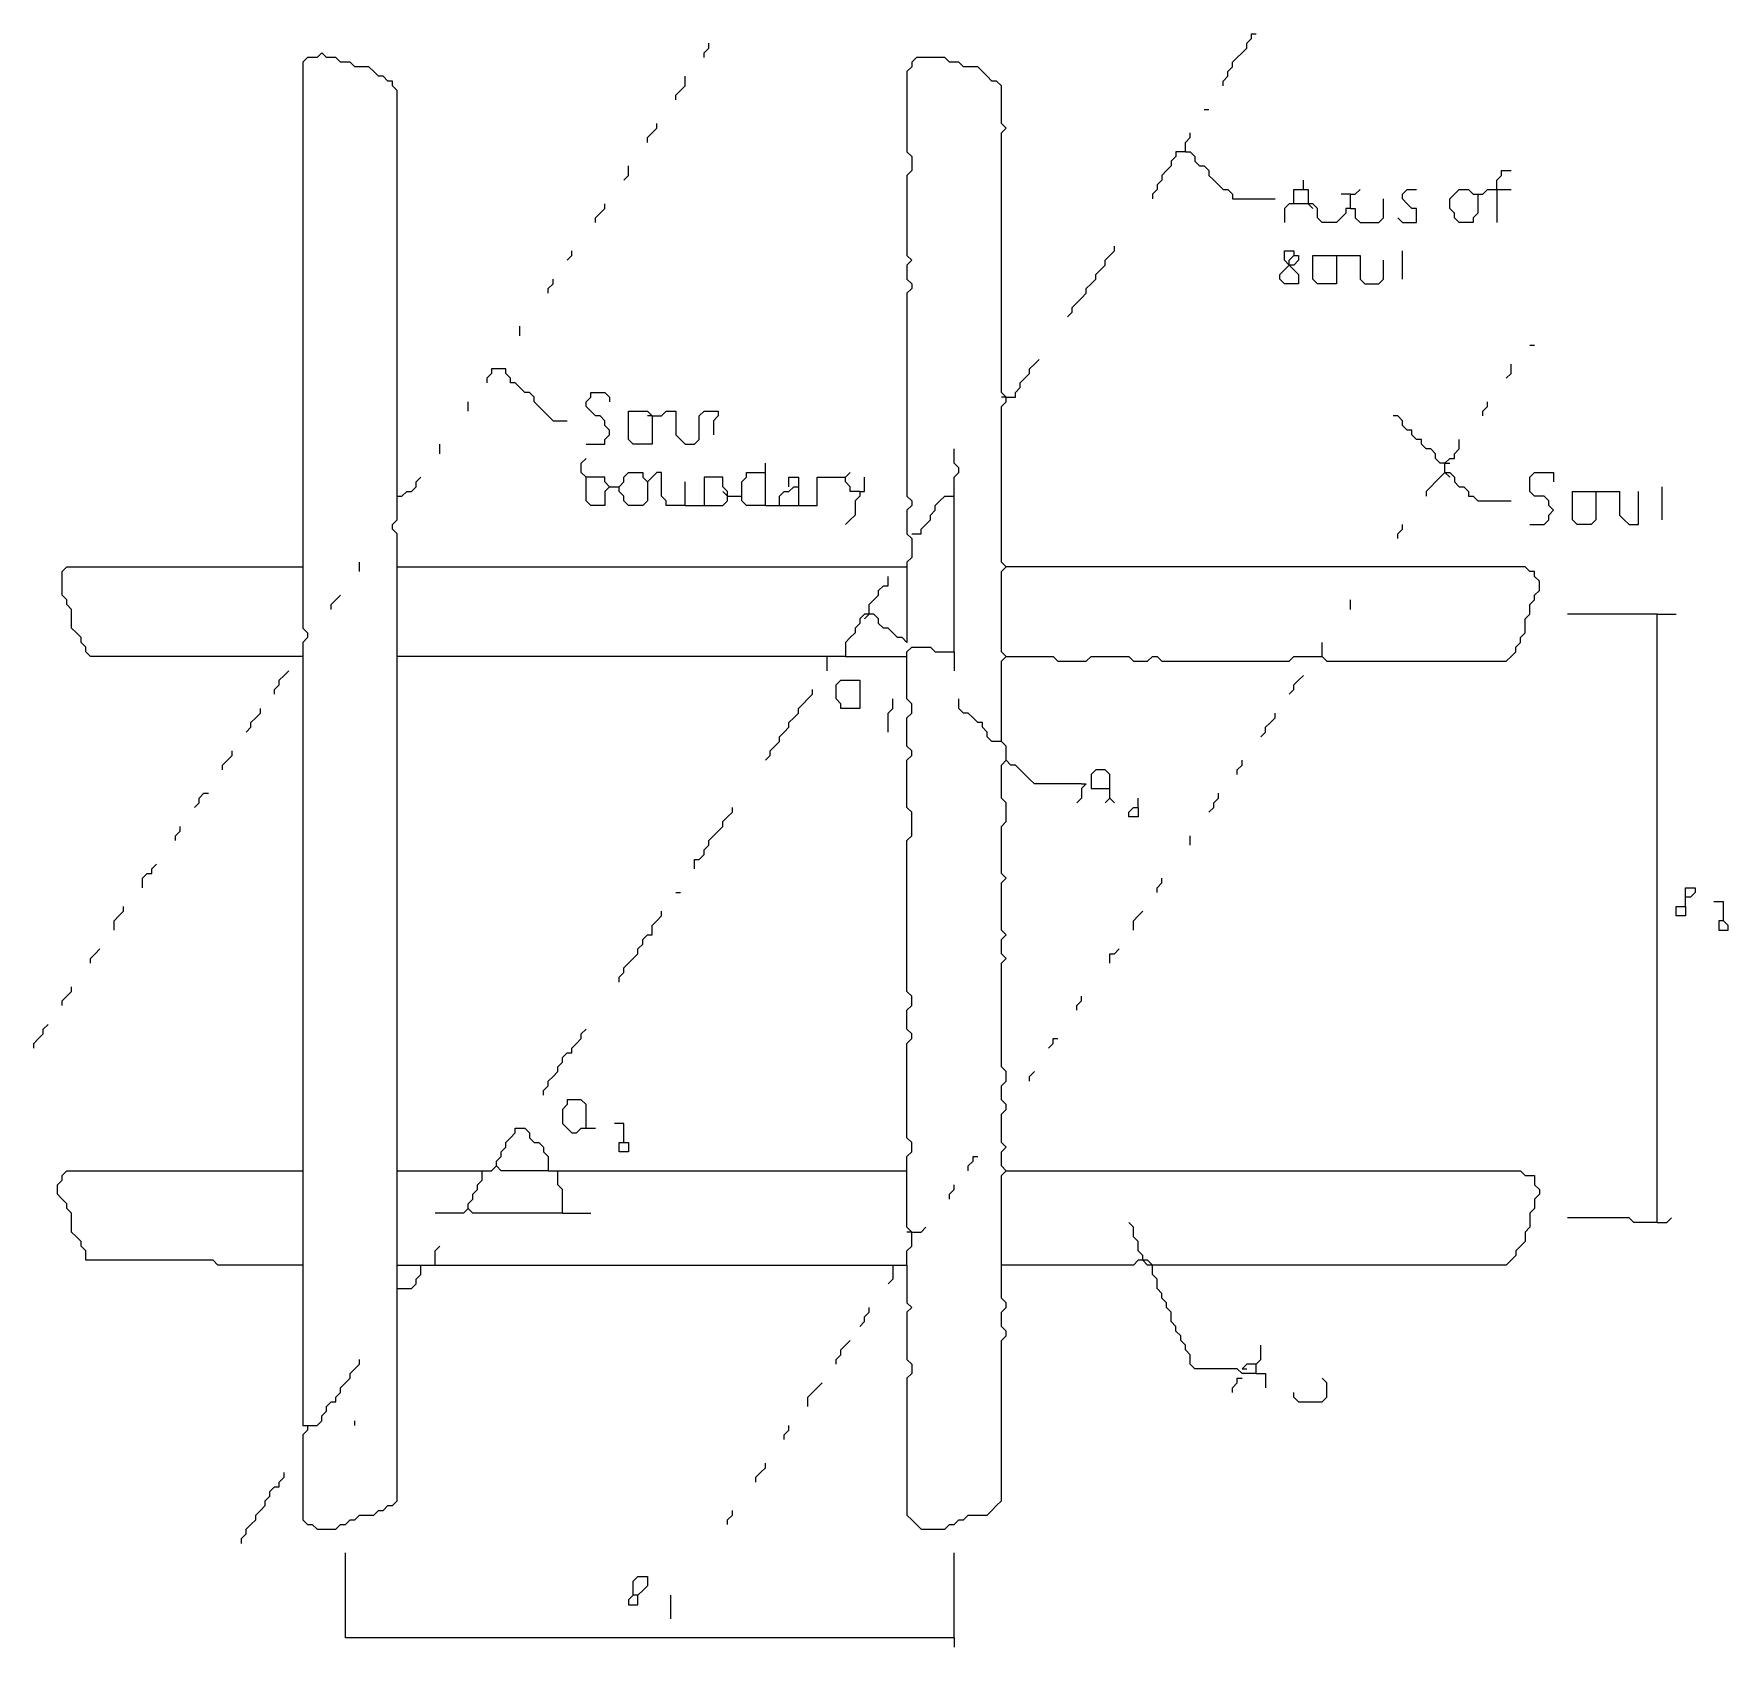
# Model space of a CAD drawing. Extents: x 1.02 to 9.78, y 0.24 to 8.59.
import ezdxf

# ---------------------------------------------------------------- set-up
doc = ezdxf.new("R2010")
doc.units = 0

msp = doc.modelspace()

# ---------------------------------------------------------------- linework, layer by layer
at = {"layer": 'R2V', "color": 0}
for points in [[(7.170732, 8.317073, 0), (7.170732, 8.317073, 0), (7.170732, 8.341463, 0), (7.195122, 8.365854, 0), (7.195122, 8.390244, 0), (7.219512, 8.414634, 0), (7.219512, 8.439024, 0), (7.243902, 8.463415, 0), (7.268293, 8.487805, 0), (7.292683, 8.512195, 0), (7.292683, 8.536585, 0), (7.317073, 8.560976, 0), (7.317073, 8.585366, 0), (7.341463, 8.585366, 0)], [(4.487805, 8.463415, 0), (4.487805, 8.487805, 0), (4.512195, 8.512195, 0), (4.512195, 8.536585, 0)], [(2.439024, 1.390244, 0), (2.439024, 1.390244, 0), (2.439024, 1.365854, 0), (2.414634, 1.341463, 0), (2.414634, 0.902439, 0), (2.439024, 0.878049, 0), (2.463415, 0.878049, 0), (2.487805, 0.853659, 0), (2.585366, 0.853659, 0), (2.609756, 0.878049, 0), (2.634146, 0.878049, 0), (2.658537, 0.902439, 0), (2.682927, 0.902439, 0), (2.707317, 0.926829, 0), (2.780488, 0.926829, 0), (2.804878, 0.95122, 0), (2.829268, 0.95122, 0), (2.853659, 0.97561, 0), (2.878049, 0.97561, 0), (2.902439, 1, 0), (2.902439, 6, 0), (2.878049, 6.02439, 0), (2.878049, 6.04878, 0), (2.902439, 6.073171, 0), (2.902439, 8.292683, 0), (2.878049, 8.317073, 0), (2.878049, 8.341463, 0), (2.853659, 8.341463, 0), (2.829268, 8.365854, 0), (2.804878, 8.365854, 0), (2.780488, 8.390244, 0), (2.756098, 8.414634, 0), (2.682927, 8.414634, 0), (2.658537, 8.439024, 0), (2.609756, 8.439024, 0), (2.585366, 8.463415, 0), (2.536585, 8.463415, 0), (2.512195, 8.487805, 0), (2.487805, 8.463415, 0), (2.439024, 8.463415, 0), (2.414634, 8.439024, 0), (2.414634, 5.512195, 0), (2.439024, 5.487805, 0), (2.439024, 5.463415, 0), (2.414634, 5.439024, 0), (2.414634, 1.390244, 0), (2.439024, 1.390244, 0)], [(6.04878, 2.707317, 0), (6.04878, 2.707317, 0), (6.02439, 2.731707, 0), (6.02439, 2.804878, 0), (6.04878, 2.829268, 0), (6.02439, 2.853659, 0), (6.02439, 3, 0), (6.04878, 3.02439, 0), (6.04878, 3.04878, 0), (6.02439, 3.073171, 0), (6.02439, 3.146341, 0), (6.04878, 3.170732, 0), (6.04878, 3.219512, 0), (6.02439, 3.243902, 0), (6.02439, 3.780488, 0), (6.04878, 3.804878, 0), (6.02439, 3.829268, 0), (6.02439, 3.902439, 0), (6.04878, 3.926829, 0), (6.02439, 3.95122, 0), (6.02439, 4.195122, 0), (6.04878, 4.219512, 0), (6.02439, 4.243902, 0), (6.02439, 4.487805, 0), (6.04878, 4.512195, 0), (6.04878, 4.609756, 0), (6.02439, 4.634146, 0), (6.02439, 4.804878, 0), (6.04878, 4.829268, 0), (6.04878, 4.902439, 0), (6.02439, 4.926829, 0), (6.02439, 5.341463, 0), (6.04878, 5.365854, 0), (6.292683, 5.365854, 0), (6.317073, 5.341463, 0), (6.463415, 5.341463, 0), (6.487805, 5.365854, 0), (6.682927, 5.365854, 0), (6.707317, 5.341463, 0), (6.780488, 5.341463, 0), (6.804878, 5.365854, 0), (6.829268, 5.365854, 0), (6.853659, 5.341463, 0), (7.512195, 5.341463, 0), (7.536585, 5.365854, 0), (7.682927, 5.365854, 0), (7.707317, 5.341463, 0), (8.634146, 5.341463, 0), (8.658537, 5.365854, 0), (8.682927, 5.390244, 0), (8.682927, 5.414634, 0), (8.707317, 5.439024, 0), (8.707317, 5.463415, 0), (8.731707, 5.487805, 0), (8.731707, 5.560976, 0), (8.756098, 5.585366, 0), (8.756098, 5.634146, 0), (8.780488, 5.658537, 0), (8.780488, 5.682927, 0), (8.804878, 5.707317, 0), (8.804878, 5.756098, 0), (8.780488, 5.780488, 0), (8.780488, 5.804878, 0), (8.756098, 5.804878, 0), (8.731707, 5.829268, 0), (6.04878, 5.829268, 0), (6.02439, 5.853659, 0), (6.02439, 6.658537, 0), (6.04878, 6.682927, 0), (6.04878, 6.707317, 0), (6.02439, 6.731707, 0), (6.02439, 8.073171, 0), (6.04878, 8.097561, 0), (6.02439, 8.121951, 0), (6.02439, 8.317073, 0), (6, 8.341463, 0), (5.97561, 8.341463, 0), (5.95122, 8.365854, 0), (5.926829, 8.390244, 0), (5.902439, 8.414634, 0), (5.829268, 8.414634, 0), (5.804878, 8.439024, 0), (5.756098, 8.439024, 0), (5.731707, 8.463415, 0), (5.585366, 8.463415, 0), (5.560976, 8.439024, 0), (5.560976, 8.414634, 0), (5.536585, 8.390244, 0), (5.536585, 7.97561, 0), (5.560976, 7.95122, 0), (5.560976, 7.878049, 0), (5.536585, 7.853659, 0), (5.536585, 7.439024, 0), (5.560976, 7.414634, 0), (5.536585, 7.390244, 0), (5.536585, 7.317073, 0), (5.560976, 7.292683, 0), (5.560976, 7.268293, 0), (5.536585, 7.243902, 0), (5.536585, 6.195122, 0), (5.560976, 6.170732, 0), (5.560976, 6.146341, 0), (5.536585, 6.121951, 0), (5.536585, 6, 0), (5.560976, 5.97561, 0), (5.560976, 5.878049, 0), (5.536585, 5.853659, 0), (5.536585, 5.439024, 0), (5.512195, 5.463415, 0), (5.487805, 5.463415, 0), (5.463415, 5.487805, 0), (5.439024, 5.512195, 0), (5.414634, 5.512195, 0), (5.390244, 5.536585, 0), (5.390244, 5.560976, 0), (5.365854, 5.585366, 0), (5.317073, 5.585366, 0), (5.292683, 5.560976, 0), (5.292683, 5.536585, 0), (5.268293, 5.512195, 0), (5.268293, 5.487805, 0), (5.243902, 5.463415, 0), (5.219512, 5.439024, 0), (5.219512, 5.365854, 0), (2.902439, 5.365854, 0)], [(4.341463, 8.243902, 0), (4.341463, 8.268293, 0), (4.365854, 8.292683, 0), (4.390244, 8.317073, 0), (4.390244, 8.365854, 0)], [(7.073171, 8.195122, 0), (7.097561, 8.195122, 0)], [(4.195122, 8.02439, 0), (4.195122, 8.04878, 0), (4.219512, 8.073171, 0), (4.243902, 8.097561, 0), (4.243902, 8.121951, 0)], [(6.97561, 7.97561, 0), (6.97561, 8.02439, 0), (7, 8.04878, 0), (7, 8.073171, 0)], [(6.97561, 7.97561, 0), (6.97561, 7.97561, 0), (6.926829, 7.97561, 0), (6.926829, 7.95122, 0), (6.902439, 7.926829, 0), (6.902439, 7.902439, 0), (6.878049, 7.878049, 0), (6.853659, 7.853659, 0), (6.853659, 7.829268, 0), (6.829268, 7.804878, 0), (6.829268, 7.780488, 0), (6.804878, 7.756098, 0), (6.804878, 7.731707, 0)], [(6.97561, 7.97561, 0), (6.97561, 7.97561, 0), (7, 7.97561, 0), (7.02439, 7.95122, 0), (7.02439, 7.926829, 0), (7.04878, 7.902439, 0), (7.073171, 7.902439, 0), (7.097561, 7.878049, 0), (7.097561, 7.853659, 0), (7.121951, 7.829268, 0), (7.146341, 7.804878, 0), (7.170732, 7.780488, 0), (7.195122, 7.780488, 0), (7.219512, 7.756098, 0), (7.219512, 7.731707, 0), (7.439024, 7.731707, 0)], [(4.073171, 7.829268, 0), (4.097561, 7.853659, 0), (4.097561, 7.902439, 0)], [(7.585366, 7.780488, 0), (7.585366, 7.829268, 0)], [(8.585366, 7.780488, 0), (8.585366, 7.829268, 0), (8.609756, 7.853659, 0), (8.609756, 7.878049, 0), (8.658537, 7.878049, 0)], [(3.926829, 7.609756, 0), (3.926829, 7.634146, 0), (3.95122, 7.658537, 0), (3.97561, 7.682927, 0), (3.97561, 7.707317, 0)], [(7.829268, 7.682927, 0), (7.829268, 7.682927, 0), (7.804878, 7.682927, 0), (7.804878, 7.658537, 0), (7.780488, 7.634146, 0), (7.756098, 7.609756, 0), (7.682927, 7.609756, 0), (7.658537, 7.634146, 0), (7.658537, 7.682927, 0), (7.634146, 7.707317, 0), (7.512195, 7.707317, 0), (7.487805, 7.682927, 0), (7.487805, 7.609756, 0)], [(7.536585, 7.707317, 0), (7.536585, 7.780488, 0), (7.609756, 7.780488, 0), (7.609756, 7.707317, 0)], [(7.609756, 7.707317, 0), (7.634146, 7.682927, 0)], [(7.829268, 7.756098, 0), (7.780488, 7.756098, 0)], [(7.829268, 7.682927, 0), (7.829268, 7.756098, 0), (7.853659, 7.756098, 0), (7.878049, 7.780488, 0)], [(7.829268, 7.682927, 0), (7.853659, 7.682927, 0), (7.853659, 7.634146, 0), (7.878049, 7.609756, 0), (7.97561, 7.609756, 0), (8, 7.634146, 0), (8, 7.731707, 0)], [(8.097561, 7.609756, 0), (8.097561, 7.609756, 0), (8.170732, 7.609756, 0), (8.170732, 7.682927, 0), (8.146341, 7.682927, 0), (8.121951, 7.707317, 0), (8.097561, 7.731707, 0), (8.097561, 7.756098, 0), (8.121951, 7.780488, 0), (8.170732, 7.780488, 0)], [(8.487805, 7.756098, 0), (8.487805, 7.756098, 0), (8.487805, 7.658537, 0), (8.463415, 7.634146, 0), (8.463415, 7.609756, 0), (8.390244, 7.609756, 0), (8.365854, 7.634146, 0), (8.365854, 7.658537, 0), (8.341463, 7.682927, 0), (8.341463, 7.731707, 0), (8.365854, 7.756098, 0), (8.390244, 7.780488, 0), (8.439024, 7.780488, 0), (8.463415, 7.756098, 0), (8.487805, 7.756098, 0)], [(8.487805, 7.756098, 0), (8.512195, 7.756098, 0), (8.536585, 7.780488, 0), (8.658537, 7.780488, 0)], [(8.585366, 7.780488, 0), (8.585366, 7.609756, 0)], [(8.097561, 7.609756, 0), (8.073171, 7.634146, 0)], [(3.780488, 7.414634, 0), (3.804878, 7.439024, 0), (3.804878, 7.463415, 0)], [(6.365854, 7.121951, 0), (6.365854, 7.121951, 0), (6.390244, 7.146341, 0), (6.390244, 7.170732, 0), (6.414634, 7.195122, 0), (6.439024, 7.219512, 0), (6.463415, 7.243902, 0), (6.463415, 7.268293, 0), (6.487805, 7.292683, 0), (6.512195, 7.317073, 0), (6.512195, 7.341463, 0), (6.536585, 7.365854, 0), (6.560976, 7.390244, 0), (6.560976, 7.414634, 0), (6.585366, 7.439024, 0), (6.609756, 7.463415, 0), (6.609756, 7.487805, 0)], [(7.512195, 7.390244, 0), (7.512195, 7.390244, 0), (7.512195, 7.414634, 0), (7.536585, 7.439024, 0), (7.560976, 7.439024, 0), (7.560976, 7.414634, 0), (7.536585, 7.390244, 0), (7.512195, 7.390244, 0), (7.487805, 7.414634, 0), (7.487805, 7.463415, 0), (7.536585, 7.463415, 0), (7.536585, 7.439024, 0)], [(8.097561, 7.317073, 0), (8.097561, 7.463415, 0)], [(7.512195, 7.390244, 0), (7.512195, 7.390244, 0), (7.536585, 7.365854, 0), (7.560976, 7.341463, 0), (7.560976, 7.292683, 0), (7.487805, 7.292683, 0), (7.463415, 7.317073, 0), (7.463415, 7.341463, 0), (7.487805, 7.365854, 0), (7.512195, 7.390244, 0)], [(7.756098, 7.439024, 0), (7.756098, 7.292683, 0), (7.658537, 7.292683, 0), (7.634146, 7.317073, 0), (7.634146, 7.439024, 0), (7.756098, 7.439024, 0)], [(7.756098, 7.439024, 0), (7.878049, 7.439024, 0), (7.878049, 7.317073, 0), (7.902439, 7.292683, 0), (7.97561, 7.292683, 0), (8, 7.317073, 0), (8, 7.414634, 0)], [(3.682927, 7.243902, 0), (3.682927, 7.268293, 0), (3.707317, 7.292683, 0), (3.707317, 7.317073, 0)], [(3.536585, 7.02439, 0), (3.536585, 7.073171, 0)], [(8.756098, 6.97561, 0), (8.780488, 6.97561, 0)], [(3.707317, 6.585366, 0), (3.707317, 6.585366, 0), (3.682927, 6.609756, 0), (3.658537, 6.634146, 0), (3.634146, 6.658537, 0), (3.609756, 6.682927, 0), (3.609756, 6.707317, 0), (3.585366, 6.731707, 0), (3.560976, 6.731707, 0), (3.536585, 6.756098, 0), (3.512195, 6.780488, 0), (3.487805, 6.780488, 0), (3.487805, 6.804878, 0), (3.463415, 6.829268, 0), (3.463415, 6.853659, 0), (3.390244, 6.853659, 0), (3.390244, 6.829268, 0), (3.365854, 6.804878, 0), (3.365854, 6.780488, 0)], [(6.04878, 6.707317, 0), (6.04878, 6.707317, 0), (6.097561, 6.707317, 0), (6.097561, 6.731707, 0), (6.121951, 6.756098, 0), (6.121951, 6.780488, 0), (6.146341, 6.804878, 0), (6.170732, 6.829268, 0), (6.170732, 6.853659, 0), (6.195122, 6.878049, 0), (6.219512, 6.902439, 0)], [(8.634146, 6.804878, 0), (8.658537, 6.829268, 0), (8.658537, 6.878049, 0)], [(3.268293, 6.634146, 0), (3.268293, 6.682927, 0)], [(3.878049, 6.463415, 0), (3.878049, 6.463415, 0), (3.97561, 6.463415, 0), (3.97561, 6.487805, 0), (4, 6.512195, 0), (4, 6.536585, 0), (3.97561, 6.560976, 0), (3.97561, 6.585366, 0), (3.95122, 6.609756, 0), (3.926829, 6.609756, 0), (3.902439, 6.634146, 0), (3.878049, 6.658537, 0), (3.878049, 6.682927, 0), (3.902439, 6.707317, 0), (3.902439, 6.731707, 0), (3.97561, 6.731707, 0), (4, 6.707317, 0), (4, 6.682927, 0)], [(6.04878, 6.707317, 0), (6.02439, 6.707317, 0)], [(8.512195, 6.609756, 0), (8.512195, 6.634146, 0), (8.536585, 6.658537, 0), (8.536585, 6.682927, 0)], [(3.707317, 6.585366, 0), (3.780488, 6.585366, 0)], [(4.219512, 6.609756, 0), (4.219512, 6.609756, 0), (4.219512, 6.463415, 0), (4.121951, 6.463415, 0), (4.097561, 6.487805, 0), (4.097561, 6.634146, 0), (4.195122, 6.634146, 0), (4.219512, 6.609756, 0), (4.195122, 6.609756, 0)], [(4.219512, 6.609756, 0), (4.219512, 6.609756, 0), (4.268293, 6.609756, 0), (4.292683, 6.634146, 0), (4.341463, 6.634146, 0), (4.341463, 6.512195, 0), (4.365854, 6.487805, 0), (4.390244, 6.463415, 0), (4.439024, 6.463415, 0), (4.463415, 6.487805, 0), (4.463415, 6.609756, 0), (4.487805, 6.634146, 0), (4.560976, 6.634146, 0), (4.560976, 6.609756, 0), (4.536585, 6.585366, 0), (4.536585, 6.512195, 0)], [(8.317073, 6.365854, 0), (8.317073, 6.365854, 0), (8.292683, 6.365854, 0), (8.268293, 6.390244, 0), (8.268293, 6.414634, 0), (8.243902, 6.439024, 0), (8.219512, 6.439024, 0), (8.195122, 6.463415, 0), (8.195122, 6.487805, 0), (8.170732, 6.487805, 0), (8.146341, 6.512195, 0), (8.146341, 6.536585, 0), (8.121951, 6.536585, 0), (8.097561, 6.560976, 0), (8.097561, 6.585366, 0), (8.073171, 6.609756, 0), (8.04878, 6.609756, 0)], [(8.317073, 6.317073, 0), (8.317073, 6.365854, 0), (8.341463, 6.390244, 0), (8.365854, 6.390244, 0), (8.365854, 6.414634, 0), (8.390244, 6.439024, 0), (8.390244, 6.487805, 0)], [(3.121951, 6.414634, 0), (3.121951, 6.463415, 0)], [(5.780488, 5.390244, 0), (5.780488, 6.292683, 0), (5.804878, 6.317073, 0), (5.804878, 6.341463, 0), (5.780488, 6.365854, 0), (5.780488, 6.439024, 0)], [(4, 6.243902, 0), (4, 6.243902, 0), (3.97561, 6.219512, 0), (3.97561, 6.146341, 0), (3.902439, 6.146341, 0), (3.878049, 6.170732, 0), (3.878049, 6.292683, 0), (3.853659, 6.317073, 0), (3.853659, 6.365854, 0), (3.878049, 6.390244, 0)], [(4.390244, 6.146341, 0), (4.390244, 6.146341, 0), (4.292683, 6.146341, 0), (4.292683, 6.170732, 0), (4.268293, 6.195122, 0), (4.268293, 6.317073, 0), (4.243902, 6.317073, 0), (4.219512, 6.292683, 0), (4.195122, 6.268293, 0), (4.195122, 6.170732, 0), (4.170732, 6.146341, 0), (4.097561, 6.146341, 0), (4.073171, 6.170732, 0), (4.073171, 6.195122, 0), (4.04878, 6.219512, 0), (4.04878, 6.243902, 0), (4.073171, 6.268293, 0), (4.073171, 6.292683, 0), (4.097561, 6.317073, 0), (4.170732, 6.317073, 0), (4.170732, 6.292683, 0), (4.195122, 6.268293, 0)], [(4.804878, 6.146341, 0), (4.707317, 6.146341, 0), (4.682927, 6.170732, 0), (4.682927, 6.268293, 0), (4.707317, 6.292683, 0), (4.707317, 6.317073, 0), (4.804878, 6.317073, 0)], [(4.804878, 6.146341, 0), (4.804878, 6.365854, 0)], [(4.804878, 6.146341, 0), (5.073171, 6.146341, 0), (5.073171, 6.292683, 0), (5.219512, 6.292683, 0), (5.243902, 6.317073, 0)], [(8.317073, 6.317073, 0), (8.292683, 6.292683, 0), (8.268293, 6.268293, 0), (8.243902, 6.243902, 0), (8.219512, 6.219512, 0), (8.219512, 6.195122, 0)], [(8.317073, 6.365854, 0), (8.341463, 6.365854, 0)], [(8.317073, 6.317073, 0), (8.317073, 6.317073, 0), (8.341463, 6.317073, 0), (8.365854, 6.292683, 0), (8.365854, 6.268293, 0), (8.390244, 6.243902, 0), (8.414634, 6.243902, 0), (8.439024, 6.219512, 0), (8.439024, 6.195122, 0), (8.463415, 6.195122, 0), (8.487805, 6.170732, 0), (8.658537, 6.170732, 0)], [(8.317073, 6.317073, 0), (8.341463, 6.292683, 0)], [(8.756098, 6.04878, 0), (8.756098, 6.04878, 0), (8.829268, 6.04878, 0), (8.853659, 6.073171, 0), (8.853659, 6.097561, 0), (8.878049, 6.121951, 0), (8.853659, 6.146341, 0), (8.853659, 6.170732, 0), (8.829268, 6.195122, 0), (8.780488, 6.195122, 0), (8.756098, 6.219512, 0), (8.756098, 6.292683, 0), (8.780488, 6.317073, 0), (8.878049, 6.317073, 0), (8.878049, 6.268293, 0)], [(2.902439, 6.195122, 0), (2.926829, 6.195122, 0), (2.95122, 6.219512, 0), (2.97561, 6.219512, 0), (3, 6.243902, 0), (3, 6.268293, 0), (3.02439, 6.292683, 0)], [(4, 6.243902, 0), (3.97561, 6.268293, 0), (3.97561, 6.292683, 0), (3.878049, 6.292683, 0)], [(4, 6.243902, 0), (4.04878, 6.243902, 0)], [(4.390244, 6.146341, 0), (4.390244, 6.146341, 0), (4.585366, 6.146341, 0), (4.609756, 6.170732, 0), (4.609756, 6.219512, 0), (4.585366, 6.243902, 0), (4.585366, 6.292683, 0), (4.487805, 6.292683, 0), (4.487805, 6.146341, 0)], [(4.390244, 6.146341, 0), (4.390244, 6.268293, 0)], [(4.609756, 6.195122, 0), (4.585366, 6.219512, 0)], [(4.878049, 6.146341, 0), (4.878049, 6.195122, 0), (4.902439, 6.219512, 0), (4.926829, 6.219512, 0), (4.95122, 6.243902, 0), (4.97561, 6.243902, 0), (4.97561, 6.146341, 0)], [(4.926829, 6.243902, 0), (4.926829, 6.292683, 0), (4.97561, 6.292683, 0), (4.97561, 6.243902, 0)], [(5.292683, 6.219512, 0), (5.243902, 6.219512, 0), (5.243902, 6.243902, 0), (5.219512, 6.268293, 0), (5.219512, 6.292683, 0)], [(5.292683, 6.219512, 0), (5.292683, 6.195122, 0), (5.268293, 6.170732, 0), (5.268293, 6.097561, 0), (5.243902, 6.073171, 0), (5.219512, 6.04878, 0)], [(5.292683, 6.219512, 0), (5.317073, 6.219512, 0), (5.317073, 6.292683, 0)], [(9.097561, 6.219512, 0), (9.097561, 6.073171, 0), (9.073171, 6.04878, 0), (9, 6.04878, 0), (8.97561, 6.073171, 0), (8.97561, 6.219512, 0), (9.097561, 6.219512, 0)], [(9.097561, 6.219512, 0), (9.219512, 6.219512, 0), (9.219512, 6.097561, 0), (9.243902, 6.073171, 0), (9.268293, 6.04878, 0), (9.317073, 6.04878, 0), (9.317073, 6.219512, 0)], [(9.439024, 6.073171, 0), (9.439024, 6.243902, 0)], [(4.609756, 6.195122, 0), (4.682927, 6.195122, 0)], [(5.560976, 6, 0), (5.560976, 6, 0), (5.609756, 6, 0), (5.609756, 6.02439, 0), (5.634146, 6.04878, 0), (5.658537, 6.073171, 0), (5.658537, 6.097561, 0), (5.682927, 6.121951, 0), (5.682927, 6.146341, 0), (5.707317, 6.170732, 0), (5.731707, 6.195122, 0), (5.780488, 6.195122, 0)], [(8.073171, 5.97561, 0), (8.073171, 6, 0), (8.097561, 6.02439, 0), (8.097561, 6.04878, 0)], [(2.414634, 5.365854, 0), (2.414634, 5.365854, 0), (1.317073, 5.365854, 0), (1.292683, 5.390244, 0), (1.292683, 5.414634, 0), (1.268293, 5.439024, 0), (1.268293, 5.463415, 0), (1.243902, 5.487805, 0), (1.219512, 5.512195, 0), (1.219512, 5.609756, 0), (1.195122, 5.634146, 0), (1.195122, 5.658537, 0), (1.170732, 5.682927, 0), (1.170732, 5.804878, 0), (1.195122, 5.829268, 0), (2.414634, 5.829268, 0)], [(2.707317, 5.804878, 0), (2.707317, 5.853659, 0)], [(2.902439, 5.829268, 0), (5.536585, 5.829268, 0)], [(5.341463, 5.585366, 0), (5.341463, 5.585366, 0), (5.341463, 5.634146, 0), (5.365854, 5.658537, 0), (5.390244, 5.682927, 0), (5.390244, 5.707317, 0), (5.414634, 5.731707, 0), (5.439024, 5.731707, 0), (5.439024, 5.780488, 0)], [(6.04878, 5.365854, 0), (6.02439, 5.390244, 0), (6.02439, 5.804878, 0), (6.04878, 5.829268, 0)], [(2.560976, 5.609756, 0), (2.560976, 5.634146, 0), (2.585366, 5.658537, 0), (2.609756, 5.682927, 0)], [(7.829268, 5.609756, 0), (7.829268, 5.658537, 0)], [(5.341463, 5.585366, 0), (5.317073, 5.560976, 0)], [(9.414634, 5.585366, 0), (8.95122, 5.585366, 0)], [(9.414634, 2.439024, 0), (9.414634, 5.585366, 0), (9.512195, 5.585366, 0)], [(7.682927, 5.365854, 0), (7.682927, 5.439024, 0)], [(5.121951, 5.365854, 0), (5.121951, 5.292683, 0)], [(5.219512, 5.365854, 0), (5.536585, 5.365854, 0)], [(5.536585, 2.219512, 0), (5.536585, 2.219512, 0), (5.536585, 2.292683, 0), (5.560976, 2.317073, 0), (5.560976, 2.390244, 0), (5.536585, 2.414634, 0), (5.536585, 2.780488, 0), (5.560976, 2.804878, 0), (5.560976, 2.853659, 0), (5.536585, 2.878049, 0), (5.536585, 3.365854, 0), (5.560976, 3.390244, 0), (5.560976, 3.414634, 0), (5.536585, 3.439024, 0), (5.536585, 3.536585, 0), (5.560976, 3.560976, 0), (5.560976, 3.609756, 0), (5.536585, 3.634146, 0), (5.536585, 4.414634, 0), (5.560976, 4.439024, 0), (5.560976, 4.560976, 0), (5.536585, 4.585366, 0), (5.536585, 4.829268, 0), (5.560976, 4.853659, 0), (5.560976, 4.878049, 0), (5.536585, 4.902439, 0), (5.536585, 5.04878, 0), (5.560976, 5.073171, 0), (5.560976, 5.121951, 0), (5.536585, 5.146341, 0), (5.536585, 5.390244, 0), (5.560976, 5.414634, 0), (5.658537, 5.414634, 0), (5.682927, 5.390244, 0), (5.780488, 5.390244, 0), (5.780488, 5.292683, 0)], [(2.268293, 5.170732, 0), (2.268293, 5.195122, 0), (2.292683, 5.219512, 0), (2.292683, 5.243902, 0), (2.317073, 5.268293, 0), (2.341463, 5.292683, 0)], [(7.512195, 5.170732, 0), (7.536585, 5.195122, 0), (7.536585, 5.219512, 0), (7.560976, 5.243902, 0), (7.585366, 5.268293, 0)], [(4.804878, 4.829268, 0), (4.804878, 4.829268, 0), (4.829268, 4.853659, 0), (4.829268, 4.878049, 0), (4.853659, 4.902439, 0), (4.878049, 4.926829, 0), (4.878049, 4.95122, 0), (4.902439, 4.97561, 0), (4.926829, 5, 0), (4.926829, 5.02439, 0), (4.95122, 5.04878, 0), (4.97561, 5.073171, 0), (4.97561, 5.097561, 0), (5, 5.121951, 0), (5.02439, 5.146341, 0), (5.04878, 5.170732, 0), (5.04878, 5.195122, 0)], [(5.195122, 5.097561, 0), (5.195122, 5.097561, 0), (5.195122, 5.121951, 0), (5.170732, 5.146341, 0), (5.170732, 5.219512, 0), (5.195122, 5.243902, 0), (5.292683, 5.243902, 0), (5.292683, 5.097561, 0), (5.195122, 5.097561, 0)], [(2.121951, 4.97561, 0), (2.146341, 5, 0), (2.146341, 5.02439, 0), (2.170732, 5.04878, 0), (2.195122, 5.073171, 0), (2.195122, 5.097561, 0)], [(5.439024, 4.97561, 0), (5.439024, 5.073171, 0), (5.463415, 5.097561, 0), (5.463415, 5.146341, 0)], [(6.02439, 4.926829, 0), (6.02439, 4.926829, 0), (5.97561, 4.926829, 0), (5.95122, 4.95122, 0), (5.95122, 4.97561, 0), (5.926829, 5, 0), (5.926829, 5.02439, 0), (5.902439, 5.02439, 0), (5.878049, 5.04878, 0), (5.853659, 5.073171, 0), (5.829268, 5.073171, 0), (5.804878, 5.097561, 0), (5.804878, 5.146341, 0)], [(7.365854, 4.95122, 0), (7.390244, 4.97561, 0), (7.390244, 5, 0), (7.414634, 5.02439, 0), (7.439024, 5.04878, 0), (7.439024, 5.073171, 0)], [(2, 4.780488, 0), (2, 4.804878, 0), (2.02439, 4.829268, 0), (2.04878, 4.853659, 0), (2.04878, 4.878049, 0)], [(6.439024, 4.707317, 0), (6.439024, 4.707317, 0), (6.195122, 4.707317, 0), (6.170732, 4.731707, 0), (6.146341, 4.756098, 0), (6.121951, 4.780488, 0), (6.097561, 4.804878, 0), (6.073171, 4.804878, 0), (6.04878, 4.829268, 0)], [(7.243902, 4.756098, 0), (7.243902, 4.780488, 0), (7.268293, 4.804878, 0), (7.268293, 4.829268, 0)], [(6.585366, 4.634146, 0), (6.585366, 4.756098, 0), (6.560976, 4.780488, 0), (6.512195, 4.780488, 0), (6.487805, 4.756098, 0), (6.487805, 4.682927, 0), (6.585366, 4.682927, 0)], [(1.853659, 4.585366, 0), (1.878049, 4.609756, 0), (1.878049, 4.634146, 0), (1.902439, 4.658537, 0), (1.926829, 4.658537, 0)], [(6.439024, 4.707317, 0), (6.463415, 4.707317, 0), (6.439024, 4.682927, 0), (6.439024, 4.634146, 0), (6.414634, 4.609756, 0)], [(7.097561, 4.560976, 0), (7.121951, 4.585366, 0), (7.121951, 4.609756, 0), (7.146341, 4.634146, 0), (7.146341, 4.658537, 0)], [(4.439024, 4.268293, 0), (4.439024, 4.268293, 0), (4.439024, 4.317073, 0), (4.463415, 4.317073, 0), (4.487805, 4.341463, 0), (4.487805, 4.365854, 0), (4.512195, 4.390244, 0), (4.512195, 4.414634, 0), (4.536585, 4.439024, 0), (4.560976, 4.463415, 0), (4.585366, 4.487805, 0), (4.585366, 4.512195, 0), (4.609756, 4.536585, 0), (4.634146, 4.560976, 0), (4.634146, 4.585366, 0)], [(6.585366, 4.634146, 0), (6.560976, 4.609756, 0)], [(6.585366, 4.634146, 0), (6.609756, 4.609756, 0)], [(6.731707, 4.585366, 0), (6.731707, 4.536585, 0), (6.682927, 4.536585, 0), (6.682927, 4.560976, 0), (6.707317, 4.585366, 0), (6.731707, 4.585366, 0)], [(6.731707, 4.585366, 0), (6.731707, 4.634146, 0)], [(1.756098, 4.414634, 0), (1.756098, 4.439024, 0), (1.780488, 4.463415, 0), (1.780488, 4.487805, 0)], [(7, 4.390244, 0), (7, 4.439024, 0)], [(1.585366, 4.170732, 0), (1.585366, 4.219512, 0), (1.609756, 4.243902, 0), (1.634146, 4.243902, 0), (1.634146, 4.268293, 0), (1.658537, 4.292683, 0)], [(6.829268, 4.146341, 0), (6.829268, 4.170732, 0), (6.853659, 4.195122, 0), (6.853659, 4.219512, 0)], [(4.341463, 4.146341, 0), (4.365854, 4.146341, 0)], [(9.560976, 4.073171, 0), (9.560976, 4.170732, 0), (9.609756, 4.170732, 0), (9.609756, 4.146341, 0), (9.585366, 4.121951, 0), (9.560976, 4.121951, 0)], [(1.439024, 3.95122, 0), (1.439024, 4, 0), (1.463415, 4.02439, 0), (1.487805, 4.04878, 0), (1.487805, 4.073171, 0)], [(4.04878, 3.682927, 0), (4.04878, 3.682927, 0), (4.04878, 3.707317, 0), (4.073171, 3.731707, 0), (4.073171, 3.756098, 0), (4.097561, 3.780488, 0), (4.121951, 3.804878, 0), (4.146341, 3.829268, 0), (4.146341, 3.853659, 0), (4.170732, 3.878049, 0), (4.170732, 3.902439, 0), (4.195122, 3.926829, 0), (4.219512, 3.926829, 0), (4.219512, 3.97561, 0), (4.243902, 4, 0), (4.268293, 4.02439, 0), (4.268293, 4.04878, 0)], [(6.707317, 3.95122, 0), (6.707317, 4, 0), (6.731707, 4.02439, 0), (6.756098, 4.04878, 0)], [(9.560976, 4.073171, 0), (9.560976, 4.02439, 0), (9.512195, 4.02439, 0), (9.512195, 4.073171, 0), (9.560976, 4.073171, 0)], [(9.756098, 4, 0), (9.756098, 4.097561, 0), (9.707317, 4.097561, 0)], [(9.756098, 4, 0), (9.731707, 4, 0), (9.731707, 3.95122, 0), (9.780488, 3.95122, 0), (9.780488, 3.97561, 0), (9.756098, 4, 0)], [(1.317073, 3.780488, 0), (1.317073, 3.804878, 0), (1.341463, 3.829268, 0), (1.365854, 3.853659, 0)], [(6.585366, 3.780488, 0), (6.585366, 3.829268, 0), (6.609756, 3.829268, 0), (6.634146, 3.853659, 0)], [(1.170732, 3.560976, 0), (1.170732, 3.585366, 0), (1.195122, 3.609756, 0), (1.219512, 3.634146, 0), (1.219512, 3.658537, 0)], [(6.414634, 3.536585, 0), (6.414634, 3.560976, 0), (6.439024, 3.585366, 0), (6.439024, 3.609756, 0)], [(1.02439, 3.341463, 0), (1.02439, 3.365854, 0), (1.04878, 3.390244, 0), (1.073171, 3.414634, 0), (1.073171, 3.439024, 0), (1.097561, 3.463415, 0)], [(3.658537, 3.097561, 0), (3.658537, 3.097561, 0), (3.658537, 3.121951, 0), (3.682927, 3.146341, 0), (3.682927, 3.170732, 0), (3.707317, 3.195122, 0), (3.731707, 3.219512, 0), (3.731707, 3.243902, 0), (3.756098, 3.268293, 0), (3.756098, 3.292683, 0), (3.780488, 3.317073, 0), (3.804878, 3.317073, 0), (3.804878, 3.341463, 0), (3.829268, 3.365854, 0), (3.853659, 3.390244, 0), (3.853659, 3.414634, 0), (3.878049, 3.439024, 0)], [(6.268293, 3.341463, 0), (6.292683, 3.365854, 0), (6.292683, 3.390244, 0), (6.317073, 3.390244, 0)], [(6.170732, 3.170732, 0), (6.170732, 3.195122, 0), (6.195122, 3.219512, 0)], [(3.878049, 2.926829, 0), (3.878049, 2.926829, 0), (3.878049, 3.04878, 0), (3.853659, 3.073171, 0), (3.780488, 3.073171, 0), (3.780488, 3.04878, 0), (3.756098, 3.02439, 0), (3.756098, 2.95122, 0), (3.780488, 2.926829, 0), (3.804878, 2.902439, 0), (3.829268, 2.902439, 0), (3.853659, 2.926829, 0), (3.926829, 2.926829, 0)], [(3.756098, 2.487805, 0), (3.756098, 2.487805, 0), (3.292683, 2.487805, 0), (3.268293, 2.512195, 0), (3.268293, 2.536585, 0), (3.292683, 2.560976, 0), (3.292683, 2.585366, 0), (3.317073, 2.609756, 0), (3.317073, 2.634146, 0), (3.341463, 2.658537, 0), (3.341463, 2.707317, 0), (3.390244, 2.707317, 0), (3.414634, 2.731707, 0), (3.414634, 2.756098, 0), (3.439024, 2.780488, 0), (3.439024, 2.804878, 0), (3.463415, 2.829268, 0), (3.463415, 2.853659, 0), (3.487805, 2.878049, 0), (3.512195, 2.902439, 0), (3.512195, 2.926829, 0), (3.560976, 2.926829, 0), (3.585366, 2.902439, 0), (3.585366, 2.878049, 0), (3.609756, 2.853659, 0), (3.634146, 2.853659, 0), (3.658537, 2.829268, 0), (3.658537, 2.804878, 0), (3.682927, 2.780488, 0), (3.682927, 2.707317, 0), (3.439024, 2.707317, 0), (3.414634, 2.731707, 0)], [(4.073171, 2.853659, 0), (4.073171, 2.95122, 0), (4.02439, 2.95122, 0)], [(4.073171, 2.853659, 0), (4.097561, 2.853659, 0), (4.097561, 2.804878, 0), (4.04878, 2.804878, 0), (4.04878, 2.853659, 0), (4.073171, 2.853659, 0)], [(5.853659, 2.707317, 0), (5.853659, 2.731707, 0), (5.878049, 2.756098, 0), (5.878049, 2.780488, 0), (5.902439, 2.780488, 0)], [(2.414634, 2.219512, 0), (2.414634, 2.219512, 0), (1.97561, 2.219512, 0), (1.95122, 2.243902, 0), (1.292683, 2.243902, 0), (1.292683, 2.292683, 0), (1.268293, 2.317073, 0), (1.268293, 2.341463, 0), (1.243902, 2.365854, 0), (1.219512, 2.390244, 0), (1.219512, 2.487805, 0), (1.195122, 2.512195, 0), (1.195122, 2.536585, 0), (1.170732, 2.560976, 0), (1.146341, 2.585366, 0), (1.146341, 2.634146, 0), (1.170732, 2.658537, 0), (1.170732, 2.682927, 0), (1.195122, 2.707317, 0), (2.414634, 2.707317, 0)], [(2.902439, 2.707317, 0), (3.341463, 2.707317, 0)], [(3.682927, 2.707317, 0), (3.731707, 2.707317, 0)], [(3.756098, 2.487805, 0), (3.756098, 2.609756, 0), (3.731707, 2.634146, 0), (3.731707, 2.707317, 0), (5.536585, 2.707317, 0)], [(5.756098, 2.560976, 0), (5.756098, 2.585366, 0), (5.780488, 2.609756, 0), (5.780488, 2.634146, 0)], [(7.341463, 1.658537, 0), (7.341463, 1.658537, 0), (7.268293, 1.658537, 0), (7.243902, 1.682927, 0), (7.02439, 1.682927, 0), (7, 1.707317, 0), (7, 1.756098, 0), (6.97561, 1.780488, 0), (6.97561, 1.804878, 0), (6.95122, 1.829268, 0), (6.95122, 1.853659, 0), (6.926829, 1.878049, 0), (6.926829, 1.902439, 0), (6.902439, 1.926829, 0), (6.902439, 1.97561, 0), (6.878049, 2, 0), (6.878049, 2.02439, 0), (6.853659, 2.04878, 0), (6.853659, 2.073171, 0), (6.829268, 2.097561, 0), (6.829268, 2.146341, 0), (6.804878, 2.170732, 0), (6.804878, 2.219512, 0), (6.780488, 2.243902, 0), (6.731707, 2.243902, 0), (6.707317, 2.219512, 0), (6.02439, 2.219512, 0), (6.02439, 2.682927, 0), (6.04878, 2.707317, 0), (8.707317, 2.707317, 0), (8.731707, 2.682927, 0), (8.780488, 2.682927, 0), (8.780488, 2.634146, 0), (8.804878, 2.609756, 0), (8.804878, 2.585366, 0), (8.780488, 2.560976, 0), (8.780488, 2.512195, 0), (8.756098, 2.487805, 0), (8.756098, 2.414634, 0), (8.731707, 2.390244, 0), (8.731707, 2.341463, 0), (8.707317, 2.317073, 0), (8.682927, 2.292683, 0), (8.682927, 2.268293, 0), (8.658537, 2.243902, 0), (8.634146, 2.219512, 0), (6.804878, 2.219512, 0)], [(3.268293, 2.512195, 0), (3.243902, 2.487805, 0), (3.097561, 2.487805, 0)], [(3.756098, 2.487805, 0), (3.902439, 2.487805, 0)], [(9.414634, 2.439024, 0), (9.292683, 2.439024, 0), (9.268293, 2.463415, 0), (8.95122, 2.463415, 0)], [(9.414634, 2.439024, 0), (9.463415, 2.439024, 0), (9.487805, 2.463415, 0)], [(5.560976, 2.390244, 0), (5.536585, 2.390244, 0)], [(5.560976, 2.390244, 0), (5.609756, 2.390244, 0), (5.634146, 2.414634, 0)], [(6.756098, 2.243902, 0), (6.756098, 2.268293, 0), (6.731707, 2.292683, 0), (6.731707, 2.341463, 0), (6.707317, 2.365854, 0), (6.707317, 2.414634, 0), (6.682927, 2.439024, 0)], [(3.097561, 2.219512, 0), (3.097561, 2.292683, 0), (3.121951, 2.317073, 0)], [(2.902439, 2.097561, 0), (2.902439, 2.097561, 0), (2.97561, 2.097561, 0), (3, 2.121951, 0), (3, 2.146341, 0), (3.02439, 2.170732, 0), (3.02439, 2.219512, 0), (5.536585, 2.219512, 0), (5.536585, 2.02439, 0), (5.560976, 2, 0), (5.536585, 1.97561, 0), (5.536585, 1.731707, 0), (5.560976, 1.707317, 0), (5.560976, 1.658537, 0), (5.536585, 1.634146, 0), (5.536585, 0.926829, 0), (5.560976, 0.902439, 0), (5.585366, 0.878049, 0), (5.609756, 0.853659, 0), (5.731707, 0.853659, 0), (5.756098, 0.878049, 0), (5.780488, 0.878049, 0), (5.804878, 0.902439, 0), (5.829268, 0.902439, 0), (5.853659, 0.926829, 0), (5.95122, 0.926829, 0), (5.97561, 0.95122, 0), (6, 0.97561, 0), (6.02439, 1, 0), (6.02439, 1.829268, 0), (6.04878, 1.853659, 0), (6.04878, 1.878049, 0), (6.02439, 1.902439, 0), (6.02439, 1.97561, 0), (6.04878, 2, 0), (6.04878, 2.02439, 0), (6.02439, 2.04878, 0), (6.02439, 2.219512, 0)], [(2.902439, 2.219512, 0), (3.02439, 2.219512, 0)], [(5.463415, 2.219512, 0), (5.463415, 2.146341, 0), (5.439024, 2.121951, 0)], [(6.804878, 2.219512, 0), (6.780488, 2.219512, 0), (6.756098, 2.243902, 0)], [(5.292683, 1.902439, 0), (5.317073, 1.926829, 0), (5.317073, 1.95122, 0), (5.341463, 1.97561, 0), (5.341463, 2, 0)], [(5.170732, 1.707317, 0), (5.170732, 1.731707, 0), (5.195122, 1.756098, 0), (5.195122, 1.780488, 0), (5.219512, 1.804878, 0), (5.243902, 1.829268, 0)], [(7.341463, 1.658537, 0), (7.341463, 1.707317, 0), (7.365854, 1.731707, 0), (7.365854, 1.804878, 0)], [(2.439024, 1.390244, 0), (2.439024, 1.390244, 0), (2.487805, 1.390244, 0), (2.512195, 1.414634, 0), (2.512195, 1.439024, 0), (2.536585, 1.463415, 0), (2.536585, 1.487805, 0), (2.560976, 1.512195, 0), (2.585366, 1.512195, 0), (2.585366, 1.536585, 0), (2.609756, 1.560976, 0), (2.609756, 1.585366, 0), (2.634146, 1.609756, 0), (2.658537, 1.634146, 0), (2.658537, 1.658537, 0), (2.682927, 1.682927, 0), (2.707317, 1.707317, 0), (2.707317, 1.731707, 0)], [(7.341463, 1.707317, 0), (7.292683, 1.707317, 0), (7.268293, 1.682927, 0), (7.292683, 1.682927, 0)], [(5.02439, 1.487805, 0), (5.02439, 1.536585, 0), (5.04878, 1.560976, 0), (5.073171, 1.585366, 0), (5.097561, 1.609756, 0)], [(7.219512, 1.560976, 0), (7.219512, 1.585366, 0), (7.243902, 1.609756, 0), (7.243902, 1.634146, 0), (7.268293, 1.634146, 0)], [(7.341463, 1.658537, 0), (7.390244, 1.658537, 0), (7.390244, 1.585366, 0)], [(7.560976, 1.512195, 0), (7.682927, 1.512195, 0), (7.707317, 1.536585, 0), (7.707317, 1.609756, 0), (7.682927, 1.634146, 0)], [(7.560976, 1.512195, 0), (7.536585, 1.536585, 0), (7.536585, 1.560976, 0)], [(2.682927, 1.390244, 0), (2.682927, 1.414634, 0)], [(4.902439, 1.317073, 0), (4.902439, 1.341463, 0), (4.926829, 1.365854, 0), (4.926829, 1.390244, 0)], [(2.097561, 0.780488, 0), (2.097561, 0.780488, 0), (2.097561, 0.804878, 0), (2.121951, 0.829268, 0), (2.121951, 0.853659, 0), (2.146341, 0.878049, 0), (2.170732, 0.902439, 0), (2.170732, 0.926829, 0), (2.195122, 0.95122, 0), (2.219512, 0.97561, 0), (2.219512, 1, 0), (2.243902, 1.02439, 0), (2.243902, 1.04878, 0), (2.268293, 1.073171, 0), (2.292683, 1.073171, 0), (2.292683, 1.097561, 0), (2.317073, 1.121951, 0), (2.317073, 1.146341, 0)], [(4.756098, 1.097561, 0), (4.756098, 1.121951, 0), (4.780488, 1.146341, 0), (4.804878, 1.170732, 0), (4.804878, 1.195122, 0)], [(4.609756, 0.878049, 0), (4.609756, 0.902439, 0), (4.634146, 0.926829, 0), (4.634146, 0.95122, 0)], [(5.780488, 0.292683, 0), (2.634146, 0.292683, 0), (2.634146, 0.731707, 0)], [(5.780488, 0.292683, 0), (5.780488, 0.731707, 0)], [(4.121951, 0.512195, 0), (4.121951, 0.512195, 0), (4.121951, 0.585366, 0), (4.146341, 0.609756, 0), (4.195122, 0.609756, 0), (4.195122, 0.560976, 0), (4.170732, 0.536585, 0), (4.146341, 0.512195, 0), (4.121951, 0.512195, 0), (4.097561, 0.487805, 0), (4.097561, 0.463415, 0), (4.146341, 0.463415, 0), (4.146341, 0.512195, 0)], [(4.317073, 0.390244, 0), (4.317073, 0.512195, 0)], [(5.780488, 0.292683, 0), (5.780488, 0.243902, 0)]]:
    msp.add_polyline3d(points, dxfattribs=at)

doc.saveas('drawing.dxf')
